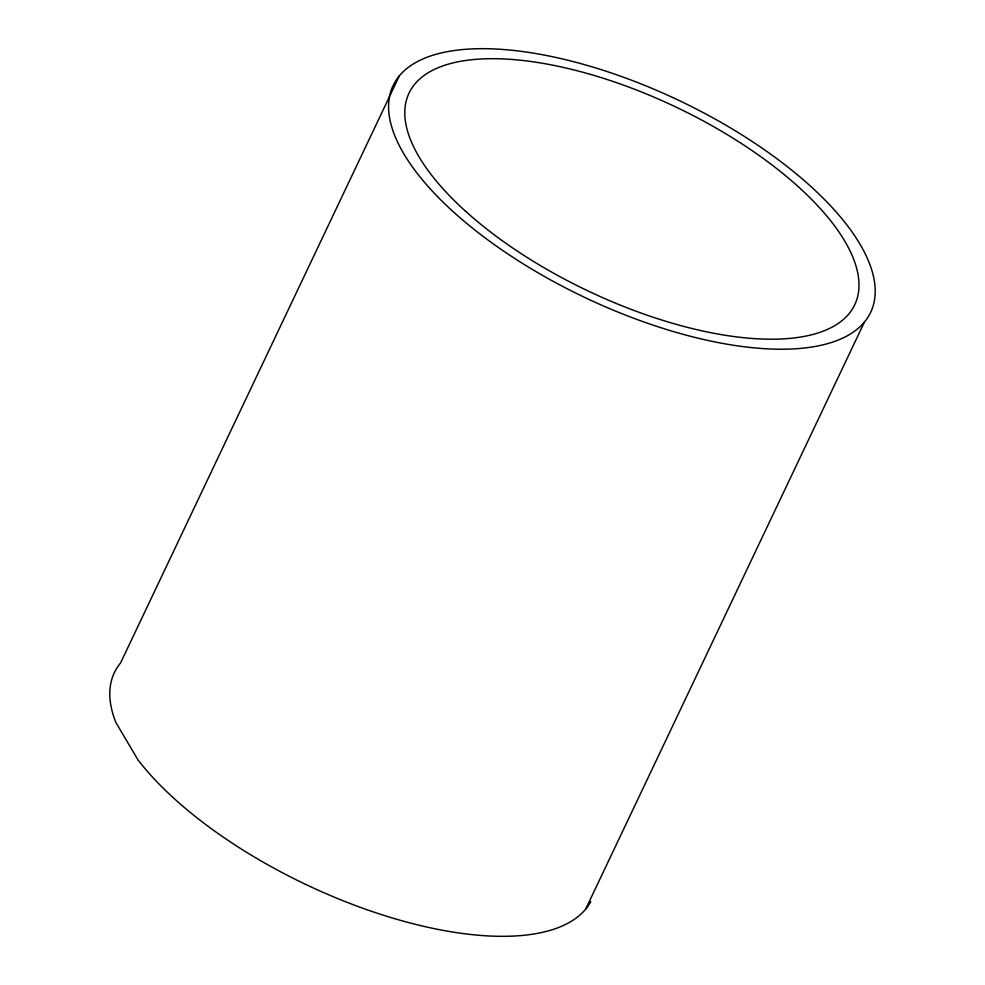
<?xml version="1.0" encoding="UTF-8"?>
<svg xmlns="http://www.w3.org/2000/svg" width="985" height="985" viewBox="0 0 985 985"><rect width="100%" height="100%" fill="white"/><g stroke="black" fill="none" stroke-linecap="round" stroke-linejoin="round"><path stroke-width="1.48" d="M399.319 75.882L120.552 662.979A264.325 109.187 25.4 0 0 115.934 722.596L138.072 760.014A264.325 109.187 25.4 0 0 385.985 916.038A264.325 109.187 25.4 0 0 590.778 901.595M585.681 909.118L864.448 322.021A264.325 109.187 25.4 0 0 577.555 62.732A264.325 109.187 25.4 0 0 453.654 212.107A264.325 109.187 25.4 0 0 864.448 322.021M465.536 211.233A246.693 101.911 25.4 0 0 848.947 313.809A246.693 101.911 25.4 0 0 581.175 71.806A246.693 101.911 25.4 0 0 465.536 211.233"/></g></svg>
